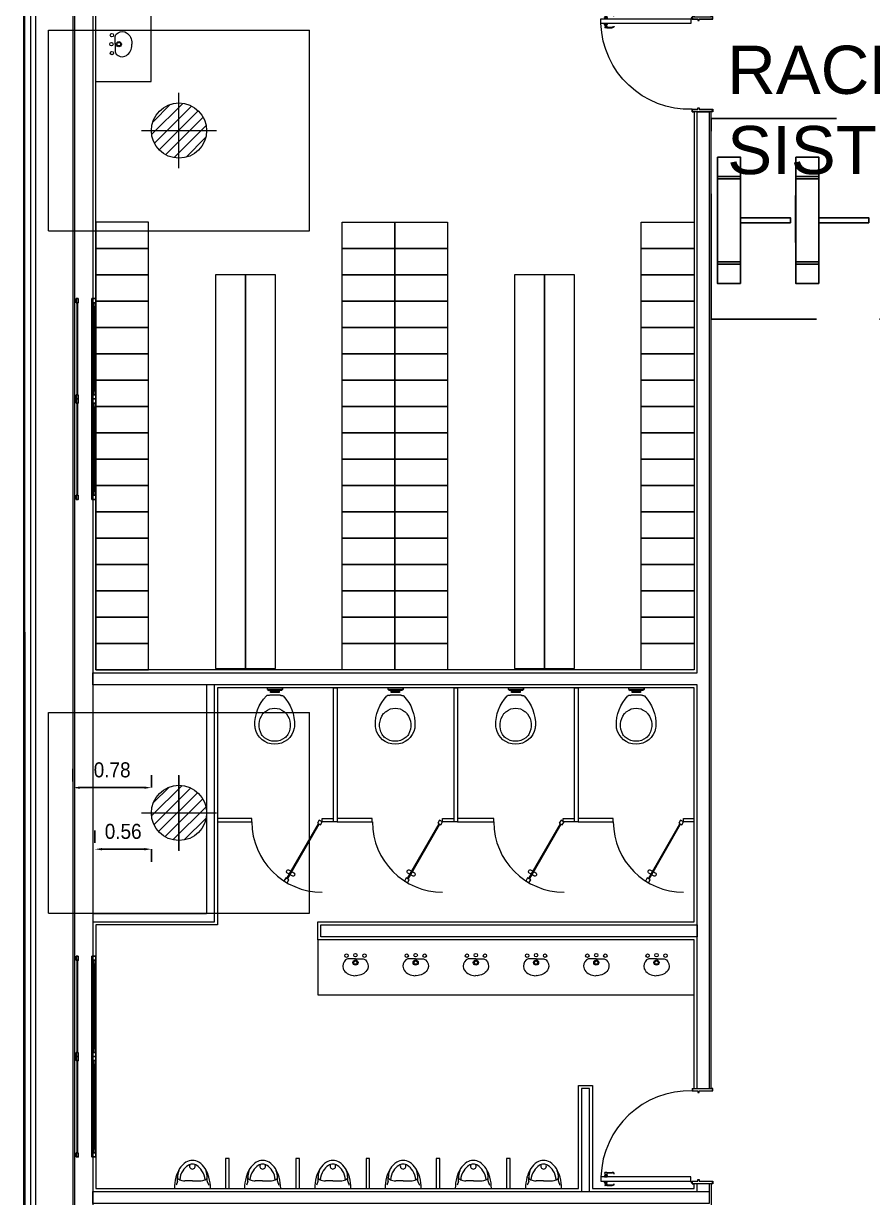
# Model space of a CAD drawing. Header units: millimetres. Extents: x 14 to 290, y 66 to 213.
# Drawn here: x 19.91 to 28.37, y 154.33 to 166.03 of the extents above; entities that cross this region are included whole.
import ezdxf

# ---------------------------------------------------------------- set-up
doc = ezdxf.new("R2010")
doc.units = ezdxf.units.MM
for name, pattern in [('HIDDEN', [9.525, 6.35, -3.175]), ('IRI-OCASA-Layout R 9$0$HIDDEN', [0.375, 0.25, -0.125]), ('OCASA_TODAS_r08$0$HIDDEN2', [0.1875, 0.125, -0.0625])]:
    doc.linetypes.add(name, pattern=pattern)
for name, color, linetype, lineweight in [('DIMENSION', 3, 'Continuous', 25), ('IRI-OCASA-Layout R 9$0$CERRAMIENTO CHAPA', 252, 'Continuous', 9), ('OCASA_TODAS_r08$0$A_VENTANAS', 252, 'Continuous', 20), ('OCASA_TODAS_r08$0$CARP-BARRIDO', 252, 'Continuous', 15), ('OCASA_TODAS_r08$0$CARP-HERRAJES', 252, 'Continuous', 15), ('OCASA_TODAS_r08$0$CARP-HOJA', 252, 'Continuous', 20), ('OCASA_TODAS_r08$0$CARP-MARCO', 252, 'Continuous', 20), ('OCASA_TODAS_r08$0$CARPINTERIA', 252, 'Continuous', 15), ('OCASA_TODAS_r08$0$CGC COLUMNAS', 252, 'Continuous', 20), ('OCASA_TODAS_r08$0$CGC COLUMNAS EJES', 252, 'Continuous', 20), ('OCASA_TODAS_r08$0$CGC COLUMNAS HATCH', 252, 'Continuous', 20), ('OCASA_TODAS_r08$0$CGC VIGAS', 252, 'HIDDEN', 15), ('OCASA_TODAS_r08$0$EJE COL RED 50', 252, 'Continuous', 20), ('OCASA_TODAS_r08$0$EQUIPAMIENTO', 252, 'Continuous', 15), ('OCASA_TODAS_r08$0$HACH MURO', 252, 'Continuous', 15), ('OCASA_TODAS_r08$0$MURO CERAMICO DE 12', 252, 'Continuous', 20), ('OCASA_TODAS_r08$0$MURO CERAMICO DE 18', 252, 'Continuous', 20), ('OCASA_TODAS_r08$0$MURO CERAMICO DE 8', 252, 'Continuous', 20), ('OCASA_TODAS_r08$0$REVESTIMIENTOS', 252, 'Continuous', 20), ('OCASA_TODAS_r08$0$REVOQUES', 251, 'Continuous', 15), ('OCASA_TODAS_r08$0$SANITARIOS', 251, 'Continuous', 15), ('OCASA_TODAS_r08$0$VEREDA', 251, 'Continuous', 15)]:
    doc.layers.add(name, color=color, linetype=linetype, lineweight=lineweight)
doc.layers.add('IRI-OCASA-Layout R 9$0$OCA_Mobiliario', color=252, linetype='Continuous')
doc.styles.add('IRI-OCASA-Layout R 9$0$Standard', font='arial.ttf')
doc.styles.add('OCASA_TODAS_r08$0$CGC .15', font='arial.ttf', dxfattribs={"width": 0.9, "height": 0.15})
doc.dimstyles.new('OCASA_TODAS_r08$0$CGC .15', dxfattribs={"dimscale": 0.5, "dimtxt": 0.15, "dimasz": 0.07, "dimexe": 0.2, "dimexo": 0.1, "dimgap": 0.1, "dimtad": 1, "dimzin": 1, "dimdsep": 46, "dimtxsty": 'OCASA_TODAS_r08$0$CGC .15', "dimcen": 0.2, "dimclrd": 256, "dimclre": 256, "dimclrt": 256, "dimadec": 0, "dimazin": 0, "dimtfac": 1, "dimtmove": 0, "dimatfit": 3, "dimfxl": 1, "dimlwd": -1, "dimarcsym": 0})

# ---------------------------------------------------------------- blocks, each defined once
blk = doc.blocks.new('OCASA_TODAS_r08$0$EJES_DE_LA_COLUMNA')
at = {"layer": 'OCASA_TODAS_r08$0$CGC COLUMNAS EJES'}
for p, q in [((0, -0.5), (0, 0.5)), ((-0.5, 0), (0.5, 0))]:
    blk.add_line(p, q, dxfattribs=at)
blk = doc.blocks.new('OCASA_TODAS_r08$0$Estructura PB para Arquitectura')
at = {"layer": 'OCASA_TODAS_r08$0$CGC COLUMNAS'}
for centre in [(1099.658478, 391.862974, -0.000029), (1099.658478, 391.862974, -0.000029), (1099.658478, 385.062974, -0.000029), (1099.658478, 385.062974, -0.000029)]:
    blk.add_circle(centre, 0.275, dxfattribs=at)
at = {"layer": 'OCASA_TODAS_r08$0$CGC COLUMNAS HATCH'}
for p, q in [((1099.389367, 391.825792, -0.000029), (1099.69566, 392.132085, -0.000029)), ((1099.396664, 391.946226, -0.000029), (1099.575227, 392.124789, -0.000029)), ((1099.416437, 391.739725, -0.000029), (1099.781728, 392.105015, -0.000029)), ((1099.463591, 391.673741, -0.000029), (1099.847711, 392.057862, -0.000029)), ((1099.527737, 391.624751, -0.000029), (1099.896702, 391.993716, -0.000029)), ((1099.611533, 391.59541, -0.000029), (1099.926043, 391.909919, -0.000029)), ((1099.728293, 391.599032, -0.000029), (1099.922421, 391.79316, -0.000029)), ((1099.387757, 385.035957, -0.000029), (1099.685496, 385.333695, -0.000029)), ((1099.407659, 385.168996, -0.000029), (1099.552457, 385.313794, -0.000029)), ((1099.412463, 384.947525, -0.000029), (1099.773927, 385.30899, -0.000029)), ((1099.457703, 384.879629, -0.000029), (1099.841824, 385.263749, -0.000029)), ((1099.519937, 384.828725, -0.000029), (1099.892728, 385.201516, -0.000029)), ((1099.601368, 384.79702, -0.000029), (1099.924433, 385.120084, -0.000029)), ((1099.714302, 384.796816, -0.000029), (1099.924637, 385.007151, -0.000029))]:
    blk.add_line(p, q, dxfattribs=at)
at = {"layer": 'OCASA_TODAS_r08$0$CGC VIGAS', "lineweight": 9}
for p, q in [((1100.959509, 390.863229, -0.000029), (1100.959509, 392.86309, -0.000029)), ((1098.358971, 390.862997, -0.000029), (1100.959509, 390.863229, -0.000029)), ((1100.959274, 384.063229, -0.000029), (1100.959274, 386.06309, -0.000029)), ((1098.358737, 384.062997, -0.000029), (1100.959274, 384.063229, -0.000029))]:
    blk.add_line(p, q, dxfattribs=at)
for points in [[(1098.358971, 390.862997), (1098.358971, 392.862858), (1100.959509, 392.86309)], [(1098.358737, 384.062997), (1098.358737, 386.062858), (1100.959274, 386.06309)]]:
    blk.add_lwpolyline(points, dxfattribs=at)
at = {"layer": 'OCASA_TODAS_r08$0$CGC COLUMNAS EJES', "xscale": 0.75, "yscale": 0.75}
for p in [(1099.658478, 391.862974, -0.000029), (1099.658478, 385.062974, -0.000029)]:
    blk.add_blockref('OCASA_TODAS_r08$0$EJES_DE_LA_COLUMNA', p, dxfattribs=at)
blk = doc.blocks.new('OCASA_TODAS_r08$0$FLOICDVS')
at = {"layer": 'OCASA_TODAS_r08$0$SANITARIOS'}
for p, q in [((-0.061377, -0.076247), (-0.074187, -0.07626)), ((0.063842, -0.076117), (0.081, -0.076099))]:
    blk.add_line(p, q, dxfattribs=at)
for points in [[(-0.075, 0), (0.075, 0)], [(-0.075, -0.015154), (-0.075, 0)], [(-0.075, 0), (-0.075, -0.015154)], [(0.075, -0.015154), (0.075, 0)], [(-0.075, -0.015154), (0.075, -0.015154)], [(-0.075, -0.015154), (-0.063685, -0.024285)], [(-0.063685, -0.024285), (0.063685, -0.024285)], [(0.049962, -0.068812), (-0.047362, -0.068829)], [(-0.040186, -0.024285), (-0.040186, -0.046461), (0.044347, -0.046461), (0.044347, -0.024285)], [(0.044347, -0.024285), (0.044347, -0.030155), (-0.040186, -0.030155), (-0.040186, -0.024285)], [(0.075, -0.015154), (0.063685, -0.024285)]]:
    blk.add_lwpolyline(points, dxfattribs=at)
for centre, radius, start, end in [((0.21901, -0.363193), 0.412677, 136.427375, 181.977505), ((-0.074179, -0.08426), 0.008, 90.059385, 136.427375), ((-0.061386, -0.068247), 0.008, 270.059385, 305.49033), ((0.001315, -0.156182), 0.1, 119.128699, 125.49033), ((0.001315, -0.156182), 0.1, 54.628441, 60.891305), ((0.063834, -0.068117), 0.008, 234.628441, 270.059385), ((0.081008, -0.084099), 0.008, 43.691396, 90.059385), ((-0.211602, -0.36364), 0.412677, 358.141266, 43.691396), ((0.003684, -0.343728), 0.143048, 90.059385, 129.924466), ((0.003684, -0.343728), 0.143048, 50.194305, 90.059385), ((-0.01508, -0.385766), 0.187771, 43.73998, 54.010609), ((0.03408, -0.369768), 0.186146, 142.397501, 209.943791), ((0.022534, -0.385727), 0.187771, 126.108162, 136.378791), ((-0.026659, -0.369831), 0.186146, 330.17498, 37.72127), ((0.027174, -0.363387), 0.221042, 183.643525, 189.515329), ((0.003704, -0.363215), 0.197964, 190.687271, 270.059385), ((-0.031611, -0.409009), 0.109643, 209.310244, 233.514819), ((0.003704, -0.363215), 0.197964, 270.059385, 349.4315), ((0.039114, -0.408935), 0.109643, 306.603952, 330.808527), ((-0.019766, -0.363435), 0.221042, 350.603442, 356.475246), ((0.003704, -0.363215), 0.167464, 233.116522, 270.059385), ((0.003704, -0.363215), 0.167464, 270.059385, 307.002249)]:
    blk.add_arc(centre, radius, start, end, dxfattribs=at)
blk = doc.blocks.new('OCASA_TODAS_r08$0$ming')
at = {"layer": 'OCASA_TODAS_r08$0$SANITARIOS', "lineweight": 9}
for p, q in [((0.18, 0), (-0.18, 0)), ((-0.148292, -0.071009), (-0.16245, -0.031955)), ((-0.147933, -0.073054), (-0.147933, -0.11)), ((0, -0.077), (-0.073966, -0.077)), ((0, -0.077), (0.073966, -0.077)), ((0.147933, -0.073054), (0.147933, -0.11)), ((0.148292, -0.071009), (0.16245, -0.031955))]:
    blk.add_line(p, q, dxfattribs=at)
for centre, radius, start, end in [((0.25405, 0), 0.43405, 180, 194.91074), ((-0.25405, 0), 0.43405, 345.08926, 360), ((-0.148743, -0.11), 0.016642, 180, 187.832819), ((0.128842, -0.033341), 0.304479, 194.91074, 212.735226), ((-0.153933, -0.073054), 0.006, 0, 19.926857), ((-0.131922, -0.11), 0.016011, 137.12572, 180), ((0.046986, -0.11), 0.194919, 180, 199.821488), ((-0.104499, -0.13546), 0.053431, 114.04396, 137.12572), ((-0.086104, -0.176691), 0.098579, 100.470176, 114.04396), ((0.054017, -0.075854), 0.18061, 183.431793, 214.22658), ((-0.073966, -0.242369), 0.165369, 90, 100.470176), ((0.073966, -0.242369), 0.165369, 79.529824, 90), ((-0.054017, -0.075854), 0.18061, 325.77342, 356.568207), ((0.086104, -0.176691), 0.098579, 65.95604, 79.529824), ((0.104499, -0.13546), 0.053431, 42.87428, 65.95604), ((-0.128842, -0.033341), 0.304479, 327.264774, 345.08926), ((-0.046986, -0.11), 0.194919, 340.178512, 0), ((0.131922, -0.11), 0.016011, 0, 42.87428), ((0.153933, -0.073054), 0.006, 160.073143, 180), ((0.148743, -0.11), 0.016642, 352.167181, 0), ((0.024024, -0.118277), 0.170511, 199.821488, 209.821096), ((0.049753, -0.084184), 0.210457, 212.735226, 237.205013), ((0.049753, -0.084184), 0.172457, 212.735226, 237.205013), ((0, -0.161399), 0.080601, 237.205013, 270), ((0.001163, -0.222422), 0.028943, 92.303811, 214.275205), ((-0.001163, -0.222422), 0.028943, 325.724795, 87.696189), ((0, -0.161399), 0.080601, 270, 302.794987), ((-0.049753, -0.084184), 0.172457, 302.794987, 327.264774), ((-0.049753, -0.084184), 0.210457, 302.794987, 327.264774), ((-0.024024, -0.118277), 0.170511, 330.178904, 340.178512), ((0, -0.161399), 0.118601, 237.205013, 270), ((0, -0.161399), 0.118601, 270, 302.794987)]:
    blk.add_arc(centre, radius, start, end, dxfattribs=at)
blk = doc.blocks.new('OCASA_TODAS_r08$0$P10 70-035')
at = {"layer": 'OCASA_TODAS_r08$0$CARP-BARRIDO'}
blk.add_arc((0, 0.035), 0.7, 0, 90, dxfattribs=at)
at = {"layer": 'OCASA_TODAS_r08$0$CARP-HERRAJES'}
for points in [[(0.299622, 0.572154), (0.319191, 0.560856), (0.301691, 0.530545), (0.282122, 0.541843, -1)], [(0.328188, 0.515247), (0.30862, 0.526545), (0.32612, 0.556856), (0.345688, 0.545558, -1)]]:
    blk.add_lwpolyline(points, format="xyb", close=True, dxfattribs=at)
blk.add_lwpolyline([(0.274884, 0.564113), (0.276716, 0.567287)], dxfattribs=at)
at = {"layer": 'OCASA_TODAS_r08$0$CARP-HOJA'}
for p, q in [((0.344191, 0.604157), (0.029191, 0.058561)), ((0.35112, 0.600157), (0.03612, 0.054561))]:
    blk.add_line(p, q, dxfattribs=at)
for points in [[(0.35, 0.641218), (0.3325, 0.610907), (0.362811, 0.593407), (0.380311, 0.623718)], [(0.0175, 0.065311), (0, 0.035), (0.030311, 0.0175), (0.047811, 0.047811)]]:
    blk.add_lwpolyline(points, close=True, dxfattribs=at)
blk = doc.blocks.new("OCASA_TODAS_r08$0$P1'' 17")
at = {"layer": 'OCASA_TODAS_r08$0$CARP-BARRIDO'}
blk.add_arc((-15.161196, -13.401783, -0.000123), 0.885209, 178.329117, 268.111658, dxfattribs=at)
at = {"layer": 'OCASA_TODAS_r08$0$CARP-HERRAJES', "extrusion": (1.67932e-05, 6.2673e-05, 1)}
for p, q in [((-15.233598, -14.227942, 0.000046), (-15.233598, -14.174994, 0.000043)), ((-15.233598, -14.227942, 0.000046), (-15.232639, -14.24534, 0.000047)), ((-15.216127, -14.245806, 0.000047), (-15.230823, -14.246625, 0.000047)), ((-15.215792, -14.228316, 0.000046), (-15.20372, -14.227409, 0.000045)), ((-15.215792, -14.245806, 0.000047), (-15.215792, -14.228316, 0.000046)), ((-15.215792, -14.245806, 0.000047), (-15.20372, -14.246713, 0.000047)), ((-15.20372, -14.248837, 0.000047), (-15.20372, -14.225285, 0.000045)), ((-15.202318, -14.223883, 0.000045), (-15.190365, -14.223883, 0.000045)), ((-15.202318, -14.250239, 0.000047), (-15.190365, -14.250239, 0.000047)), ((-15.190365, -14.250239, 0.000047), (-15.190365, -14.223883, 0.000045)), ((-15.133908, -14.223883, 0.000044), (-15.14586, -14.223883, 0.000044)), ((-15.14586, -14.250239, 0.000046), (-15.14586, -14.223883, 0.000044)), ((-15.133908, -14.250239, 0.000046), (-15.14586, -14.250239, 0.000046)), ((-15.132506, -14.248837, 0.000046), (-15.132506, -14.225285, 0.000044)), ((-15.120434, -14.228316, 0.000044), (-15.132506, -14.227409, 0.000044)), ((-15.120434, -14.245806, 0.000045), (-15.132506, -14.246713, 0.000045)), ((-15.120434, -14.245806, 0.000045), (-15.120434, -14.228316, 0.000044)), ((-15.120098, -14.245806, 0.000045), (-15.105403, -14.246625, 0.000045)), ((-15.102628, -14.227942, 0.000044), (-15.103587, -14.24534, 0.000045)), ((-15.102628, -14.227942, 0.000044), (-15.102628, -14.174994, 0.00004))]:
    blk.add_line(p, q, dxfattribs=at)
at = {"layer": 'OCASA_TODAS_r08$0$CARP-HERRAJES', "extrusion": (1.67932e-05, 6.2673e-05, 1), "elevation": -0.001102}
for points in [[(-15.227874, -14.217264), (-15.227874, -14.174994)], [(-15.108351, -14.217264), (-15.108351, -14.174994)]]:
    blk.add_lwpolyline(points, dxfattribs=at)
at = {"layer": 'OCASA_TODAS_r08$0$CARP-HERRAJES', "extrusion": (1.67932e-05, 6.2673e-05, 1)}
for centre, radius, start, end in [((-15.202348, -14.175949, -0.001102), 0.031264, 137.389588, 178.250158), ((-15.22313, -14.156588, -0.001102), 0.002867, 313.848385, 140.982624), ((-15.113095, -14.156588, -0.001102), 0.002867, 39.01735, 226.151589), ((-15.133877, -14.175949, -0.001102), 0.031264, 1.749816, 42.610387), ((-15.231238, -14.245286, -0.001102), 0.001402, 182.185883, 287.237894), ((-15.20228, -14.175992, -0.001102), 0.02562, 137.415505, 177.482987), ((-15.21665, -14.217103, -0.001102), 0.011225, 180.822772, 272.671199), ((-15.202318, -14.225285, -0.001102), 0.001402, 89.999987, 179.999987), ((-15.202318, -14.248837, -0.001102), 0.001402, 179.999987, 269.999987), ((-15.133908, -14.225285, -0.001102), 0.001402, 359.999987, 89.999987), ((-15.133908, -14.248837, -0.001102), 0.001402, 269.999987, 359.999987), ((-15.119575, -14.217103, -0.001102), 0.011225, 267.328776, 359.177203), ((-15.133945, -14.175992, -0.001102), 0.02562, 2.516987, 42.584469), ((-15.104987, -14.245286, -0.001102), 0.001402, 252.76208, 357.814091)]:
    blk.add_arc(centre, radius, start, end, dxfattribs=at)
at = {"layer": 'OCASA_TODAS_r08$0$CARP-HOJA', "extrusion": (1.67932e-05, 6.2673e-05, 1), "elevation": -0.001102}
blk.add_lwpolyline([(-15.190365, -13.390868), (-15.190365, -14.286511), (-15.14586, -14.286511), (-15.14586, -13.390868)], close=True, dxfattribs=at)
at = {"layer": 'OCASA_TODAS_r08$0$CARP-MARCO'}
for p, q in [((-16.046029, -13.172771, -0.000008), (-16.071029, -13.172771, -0.000008)), ((-16.071029, -13.172771, -0.000008), (-16.071029, -13.187771, -0.000008)), ((-16.071029, -13.172771, -0.000008), (-16.071029, -13.189371, -0.000008)), ((-16.069429, -13.189371, -0.000008), (-16.071029, -13.189371, -0.000008)), ((-16.047629, -13.174371, -0.000008), (-16.069429, -13.174371, -0.000008)), ((-16.069429, -13.174371, -0.000008), (-16.069429, -13.187771, -0.000008)), ((-16.069429, -13.174371, -0.000008), (-16.069429, -13.189371, -0.000008)), ((-16.047629, -13.307571, -0.000008), (-16.047629, -13.174371, -0.000008)), ((-16.046029, -13.305971, -0.000008), (-16.046029, -13.172771, -0.000008)), ((-15.146029, -13.305971, -0.000008), (-15.146029, -13.172771, -0.000008)), ((-15.146029, -13.172771, -0.000008), (-15.121029, -13.172771, -0.000008)), ((-15.144429, -13.307571, -0.000008), (-15.144429, -13.174371, -0.000008)), ((-15.144429, -13.174371, -0.000008), (-15.122629, -13.174371, -0.000008)), ((-15.122629, -13.174371, -0.000008), (-15.122629, -13.187771, -0.000008)), ((-15.122629, -13.174371, -0.000008), (-15.122629, -13.189371, -0.000008)), ((-15.122629, -13.189371, -0.000008), (-15.121029, -13.189371, -0.000008)), ((-15.121029, -13.172771, -0.000008), (-15.121029, -13.187771, -0.000008)), ((-15.121029, -13.172771, -0.000008), (-15.121029, -13.189371, -0.000008)), ((-16.032629, -13.307571, -0.000008), (-16.047629, -13.307571, -0.000008)), ((-16.047629, -13.374371, -0.000008), (-16.047629, -13.319371, -0.000008)), ((-16.047629, -13.319371, -0.000008), (-16.032629, -13.319371, -0.000008)), ((-16.031029, -13.305971, -0.000008), (-16.046029, -13.305971, -0.000008)), ((-16.046029, -13.375971, -0.000008), (-16.046029, -13.320971, -0.000008)), ((-16.046029, -13.320971, -0.000008), (-16.031029, -13.320971, -0.000008)), ((-16.032629, -13.319371, -0.000008), (-16.032629, -13.307571, -0.000008)), ((-16.031029, -13.320971, -0.000008), (-16.031029, -13.305971, -0.000008)), ((-15.161029, -13.320971, -0.000008), (-15.161029, -13.305971, -0.000008)), ((-15.161029, -13.305971, -0.000008), (-15.146029, -13.305971, -0.000008)), ((-15.146029, -13.320971, -0.000008), (-15.161029, -13.320971, -0.000008)), ((-15.159429, -13.319371, -0.000008), (-15.159429, -13.307571, -0.000008)), ((-15.159429, -13.307571, -0.000008), (-15.144429, -13.307571, -0.000008)), ((-15.144429, -13.319371, -0.000008), (-15.159429, -13.319371, -0.000008)), ((-15.146029, -13.375971, -0.000008), (-15.146029, -13.320971, -0.000008)), ((-15.144429, -13.374371, -0.000008), (-15.144429, -13.319371, -0.000008)), ((-16.071029, -13.375971, -0.000008), (-16.071029, -13.359371, -0.000008)), ((-16.069429, -13.359371, -0.000008), (-16.071029, -13.359371, -0.000008)), ((-16.071029, -13.375971, -0.000008), (-16.071029, -13.360971, -0.000008)), ((-16.071029, -13.375971, -0.000008), (-16.046029, -13.375971, -0.000008)), ((-16.069429, -13.374371, -0.000008), (-16.069429, -13.359371, -0.000008)), ((-16.069429, -13.374371, -0.000008), (-16.069429, -13.360971, -0.000008)), ((-16.069429, -13.374371, -0.000008), (-16.047629, -13.374371, -0.000008)), ((-15.121029, -13.375971, -0.000008), (-15.146029, -13.375971, -0.000008)), ((-15.122629, -13.374371, -0.000008), (-15.144429, -13.374371, -0.000008)), ((-15.122629, -13.374371, -0.000008), (-15.122629, -13.359371, -0.000008)), ((-15.122629, -13.359371, -0.000008), (-15.121029, -13.359371, -0.000008)), ((-15.122629, -13.374371, -0.000008), (-15.122629, -13.360971, -0.000008)), ((-15.121029, -13.375971, -0.000008), (-15.121029, -13.359371, -0.000008)), ((-15.121029, -13.375971, -0.000008), (-15.121029, -13.360971, -0.000008))]:
    blk.add_line(p, q, dxfattribs=at)
blk.add_circle((-15.139413, -13.382781, -0.000008), 0.006, dxfattribs=at)
blk = doc.blocks.new('*D59')
at = {"layer": 'Defpoints', "color": 0}
for p in [(21.183605, 158.163481), (20.620866, 157.80238), (20.620866, 157.764716)]:
    blk.add_point(p, dxfattribs=at)
at = {"layer": 'DIMENSION', "linetype": 'OCASA_TODAS_r08$0$HIDDEN2', "lineweight": -2}
for p, q in [((20.620866, 157.864716), (20.620866, 158.00238)), ((21.183605, 157.80238), (21.183605, 157.60238))]:
    blk.add_line(p, q, dxfattribs=at)
at = {"layer": 'DIMENSION'}
blk.add_line((21.113605, 157.80238), (20.690866, 157.80238), dxfattribs=at)
for points in [[(20.690866, 157.814046), (20.690866, 157.790713), (20.620866, 157.80238)], [(21.113605, 157.790713), (21.113605, 157.814046), (21.183605, 157.80238)]]:
    blk.add_solid(points, dxfattribs=at)
at = {"layer": 'DIMENSION', "insert": (20.902235, 157.978955), "char_height": 0.15, "attachment_point": 5, "style": 'OCASA_TODAS_r08$0$CGC .15'}
blk.add_mtext('0.56', dxfattribs=at)
blk = doc.blocks.new('*D60')
at = {"layer": 'Defpoints', "color": 0}
for p in [(20.40084, 158.415582), (20.40084, 158.377918), (21.183605, 158.163481)]:
    blk.add_point(p, dxfattribs=at)
at = {"layer": 'DIMENSION', "linetype": 'OCASA_TODAS_r08$0$HIDDEN2', "lineweight": -2}
for p, q in [((20.40084, 158.477918), (20.40084, 158.615582)), ((21.183605, 158.415582), (21.183605, 158.615582))]:
    blk.add_line(p, q, dxfattribs=at)
at = {"layer": 'DIMENSION'}
blk.add_line((21.113605, 158.415582), (20.47084, 158.415582), dxfattribs=at)
for points in [[(20.47084, 158.427248), (20.47084, 158.403915), (20.40084, 158.415582)], [(21.113605, 158.403915), (21.113605, 158.427248), (21.183605, 158.415582)]]:
    blk.add_solid(points, dxfattribs=at)
at = {"layer": 'DIMENSION', "insert": (20.792222, 158.592157), "char_height": 0.15, "attachment_point": 5, "style": 'OCASA_TODAS_r08$0$CGC .15'}
blk.add_mtext('0.78', dxfattribs=at)
blk = doc.blocks.new('molinete')
at = {"layer": 'IRI-OCASA-Layout R 9$0$OCA_Mobiliario'}
for p, q in [((-1.787829, 236.881325), (-1.557829, 236.881325)), ((-1.787829, 236.858481), (-1.557829, 236.858481)), ((-1.787829, 236.032082), (-1.557829, 236.032082)), ((-1.787829, 236.009238), (-1.557829, 236.009238))]:
    blk.add_line(p, q, dxfattribs=at)
at = {"layer": 'IRI-OCASA-Layout R 9$0$OCA_Mobiliario', "color": 251}
blk.add_lwpolyline([(-1.787829, 237.075281), (-1.557829, 237.075281), (-1.557829, 235.815281), (-1.787829, 235.815281)], close=True, dxfattribs=at)
at = {"layer": 'IRI-OCASA-Layout R 9$0$OCA_Mobiliario'}
blk.add_lwpolyline([(-1.557829, 236.420281), (-1.557829, 236.470281), (-1.059829, 236.470281), (-1.059829, 236.420281)], close=True, dxfattribs=at)

msp = doc.modelspace()

# ---------------------------------------------------------------- linework, layer by layer
at = {"color": 4}
for points, elevation in [([(20.455, 163.289), (20.455, 163.249), (20.435, 163.249), (20.435, 163.289)], 0.001), ([(20.631, 163.249), (20.631, 163.209), (20.611, 163.209), (20.611, 163.249)], 0.001), ([(20.455, 162.329), (20.455, 162.289), (20.435, 162.289), (20.435, 162.329)], 0.001), ([(20.455, 162.289), (20.455, 162.249), (20.435, 162.249), (20.435, 162.289)], 0.001), ([(20.631, 162.369), (20.631, 162.329), (20.611, 162.329), (20.611, 162.369)], -0.332), ([(20.631, 162.249), (20.631, 162.209), (20.611, 162.209), (20.611, 162.249)], 0.001), ([(20.631, 161.369), (20.631, 161.329), (20.611, 161.329), (20.611, 161.369)], -0.332), ([(20.455, 161.329), (20.455, 161.289), (20.435, 161.289), (20.435, 161.329)], 0.001), ([(20.631, 155.815), (20.631, 155.775), (20.611, 155.775), (20.611, 155.815)], -0.333), ([(20.631, 154.815), (20.631, 154.775), (20.611, 154.775), (20.611, 154.815)], -0.333)]:
    msp.add_lwpolyline(points, close=True, dxfattribs=dict(at, elevation=elevation))
for points, elevation in [([(20.442, 163.249), (20.442, 162.329)], -0.665), ([(20.448, 163.249), (20.448, 162.329)], -0.665), ([(20.611, 163.289), (20.591, 163.289), (20.591, 163.249), (20.611, 163.249)], 0.001), ([(20.611, 163.249), (20.631, 163.249), (20.631, 163.289), (20.611, 163.289)], 0.001), ([(20.618, 163.209), (20.618, 162.369)], -0.332), ([(20.624, 163.209), (20.624, 162.369)], -0.332), ([(20.611, 162.329), (20.591, 162.329), (20.591, 162.289), (20.611, 162.289)], 0.001), ([(20.611, 162.289), (20.591, 162.289), (20.591, 162.249), (20.611, 162.249)], 0.001), ([(20.611, 162.289), (20.631, 162.289), (20.631, 162.329), (20.611, 162.329)], 0.001), ([(20.611, 162.249), (20.631, 162.249), (20.631, 162.289), (20.611, 162.289)], 0.001), ([(20.442, 162.249), (20.442, 161.329)], -0.665), ([(20.448, 162.249), (20.448, 161.329)], -0.665), ([(20.618, 162.209), (20.618, 161.369)], -0.332), ([(20.624, 162.209), (20.624, 161.369)], -0.332), ([(20.611, 161.329), (20.591, 161.329), (20.591, 161.289), (20.611, 161.289)], 0.001), ([(20.611, 161.289), (20.631, 161.289), (20.631, 161.329), (20.611, 161.329)], 0.001), ([(20.442, 156.695), (20.442, 155.775)], -0.666), ([(20.448, 156.695), (20.448, 155.775)], -0.666), ([(20.618, 156.655), (20.618, 155.815)], -0.333), ([(20.624, 156.655), (20.624, 155.815)], -0.333), ([(20.442, 155.695), (20.442, 154.775)], -0.666), ([(20.448, 155.695), (20.448, 154.775)], -0.666), ([(20.618, 155.655), (20.618, 154.815)], -0.333), ([(20.624, 155.655), (20.624, 154.815)], -0.333)]:
    msp.add_lwpolyline(points, dxfattribs=dict(at, elevation=elevation))
at = {"color": 251}
for points, elevation in [([(20.591, 162.289), (20.591, 163.289)], -0.332), ([(20.631, 162.289), (20.631, 163.289)], -0.332), ([(20.591, 161.289), (20.591, 162.289)], -0.332), ([(20.631, 161.289), (20.631, 162.289)], -0.332), ([(20.591, 155.735), (20.591, 156.735)], -0.333), ([(20.631, 155.735), (20.631, 156.735)], -0.333), ([(20.591, 154.735), (20.591, 155.735)], -0.333), ([(20.631, 154.735), (20.631, 155.735)], -0.333)]:
    msp.add_lwpolyline(points, dxfattribs=dict(at, elevation=elevation))
at = {"color": 4}
for points in [[(20.455, 156.735), (20.455, 156.695), (20.435, 156.695), (20.435, 156.735)], [(20.631, 156.695), (20.631, 156.655), (20.611, 156.655), (20.611, 156.695)], [(20.455, 155.775), (20.455, 155.735), (20.435, 155.735), (20.435, 155.775)], [(20.455, 155.735), (20.455, 155.695), (20.435, 155.695), (20.435, 155.735)], [(20.631, 155.695), (20.631, 155.655), (20.611, 155.655), (20.611, 155.695)], [(20.455, 154.775), (20.455, 154.735), (20.435, 154.735), (20.435, 154.775)]]:
    msp.add_lwpolyline(points, close=True, dxfattribs=at)
for points in [[(20.611, 156.735), (20.591, 156.735), (20.591, 156.695), (20.611, 156.695)], [(20.611, 156.695), (20.631, 156.695), (20.631, 156.735), (20.611, 156.735)], [(20.611, 155.775), (20.591, 155.775), (20.591, 155.735), (20.611, 155.735)], [(20.611, 155.735), (20.591, 155.735), (20.591, 155.695), (20.611, 155.695)], [(20.611, 155.735), (20.631, 155.735), (20.631, 155.775), (20.611, 155.775)], [(20.611, 155.695), (20.631, 155.695), (20.631, 155.735), (20.611, 155.735)], [(20.611, 154.775), (20.591, 154.775), (20.591, 154.735), (20.611, 154.735)], [(20.611, 154.735), (20.631, 154.735), (20.631, 154.775), (20.611, 154.775)]]:
    msp.add_lwpolyline(points, dxfattribs=at)
at = {"layer": 'IRI-OCASA-Layout R 9$0$OCA_Mobiliario', "color": 6}
msp.add_line((27.604, 164.317), (27.604, 163.847), dxfattribs=at)
at = {"layer": 'IRI-OCASA-Layout R 9$0$OCA_Mobiliario', "linetype": 'IRI-OCASA-Layout R 9$0$HIDDEN', "ltscale": 5}
msp.add_lwpolyline([(26.761, 165.085), (29.688, 165.085), (29.688, 163.084), (26.761, 163.084)], close=True, dxfattribs=at)
at = {"layer": 'OCASA_TODAS_r08$0$A_VENTANAS'}
for p, q in [((19.979, 171.52), (19.979, 148.369)), ((20.03, 171.47), (20.03, 148.391))]:
    msp.add_line(p, q, dxfattribs=at)
at = {"layer": 'OCASA_TODAS_r08$0$EJE COL RED 50'}
msp.add_line((21.458, 158.537), (21.458, 157.787), dxfattribs=at)
at = {"layer": 'OCASA_TODAS_r08$0$EQUIPAMIENTO'}
for points in [[(20.631, 163.789), (21.156, 163.789), (21.156, 164.052), (20.631, 164.052)], [(20.631, 163.789), (21.156, 163.789), (21.156, 164.052), (20.631, 164.052)], [(26.591, 163.789), (26.066, 163.789), (26.066, 164.052), (26.591, 164.052)], [(26.591, 163.789), (26.066, 163.789), (26.066, 164.052), (26.591, 164.052)], [(20.631, 163.527), (21.156, 163.527), (21.156, 163.789), (20.631, 163.789)], [(26.591, 163.527), (26.066, 163.527), (26.066, 163.789), (26.591, 163.789)], [(20.631, 163.264), (21.156, 163.264), (21.156, 163.527), (20.631, 163.527)], [(20.631, 163.264), (21.156, 163.264), (21.156, 163.527), (20.631, 163.527)], [(26.591, 163.264), (26.066, 163.264), (26.066, 163.527), (26.591, 163.527)], [(26.591, 163.264), (26.066, 163.264), (26.066, 163.527), (26.591, 163.527)], [(20.631, 163.002), (21.156, 163.002), (21.156, 163.264), (20.631, 163.264)], [(26.591, 163.002), (26.066, 163.002), (26.066, 163.264), (26.591, 163.264)], [(20.631, 162.739), (21.156, 162.739), (21.156, 163.002), (20.631, 163.002)], [(20.631, 162.739), (21.156, 162.739), (21.156, 163.002), (20.631, 163.002)], [(26.591, 162.739), (26.066, 162.739), (26.066, 163.002), (26.591, 163.002)], [(26.591, 162.739), (26.066, 162.739), (26.066, 163.002), (26.591, 163.002)], [(20.631, 162.477), (21.156, 162.477), (21.156, 162.739), (20.631, 162.739)], [(20.631, 162.477), (21.156, 162.477), (21.156, 162.739), (20.631, 162.739)], [(26.591, 162.477), (26.066, 162.477), (26.066, 162.739), (26.591, 162.739)], [(26.591, 162.477), (26.066, 162.477), (26.066, 162.739), (26.591, 162.739)], [(20.631, 162.214), (21.156, 162.214), (21.156, 162.477), (20.631, 162.477)], [(26.591, 162.214), (26.066, 162.214), (26.066, 162.477), (26.591, 162.477)], [(20.631, 161.952), (21.156, 161.952), (21.156, 162.214), (20.631, 162.214)], [(20.631, 161.952), (21.156, 161.952), (21.156, 162.214), (20.631, 162.214)], [(26.591, 161.952), (26.066, 161.952), (26.066, 162.214), (26.591, 162.214)], [(26.591, 161.952), (26.066, 161.952), (26.066, 162.214), (26.591, 162.214)], [(20.631, 161.689), (21.156, 161.689), (21.156, 161.952), (20.631, 161.952)], [(20.631, 161.689), (21.156, 161.689), (21.156, 161.952), (20.631, 161.952)], [(26.591, 161.689), (26.066, 161.689), (26.066, 161.952), (26.591, 161.952)], [(26.591, 161.689), (26.066, 161.689), (26.066, 161.952), (26.591, 161.952)], [(20.631, 161.427), (21.156, 161.427), (21.156, 161.689), (20.631, 161.689)], [(26.591, 161.427), (26.066, 161.427), (26.066, 161.689), (26.591, 161.689)], [(20.631, 161.164), (21.156, 161.164), (21.156, 161.427), (20.631, 161.427)], [(20.631, 161.164), (21.156, 161.164), (21.156, 161.427), (20.631, 161.427)], [(26.591, 161.164), (26.066, 161.164), (26.066, 161.427), (26.591, 161.427)], [(26.591, 161.164), (26.066, 161.164), (26.066, 161.427), (26.591, 161.427)], [(20.631, 160.902), (21.156, 160.902), (21.156, 161.164), (20.631, 161.164)], [(20.631, 160.902), (21.156, 160.902), (21.156, 161.164), (20.631, 161.164)], [(26.591, 160.902), (26.066, 160.902), (26.066, 161.164), (26.591, 161.164)], [(26.591, 160.902), (26.066, 160.902), (26.066, 161.164), (26.591, 161.164)], [(20.631, 160.639), (21.156, 160.639), (21.156, 160.902), (20.631, 160.902)], [(26.591, 160.639), (26.066, 160.639), (26.066, 160.902), (26.591, 160.902)], [(20.631, 160.377), (21.156, 160.377), (21.156, 160.639), (20.631, 160.639)], [(20.631, 160.377), (21.156, 160.377), (21.156, 160.639), (20.631, 160.639)], [(26.591, 160.377), (26.066, 160.377), (26.066, 160.639), (26.591, 160.639)], [(26.591, 160.377), (26.066, 160.377), (26.066, 160.639), (26.591, 160.639)], [(20.631, 160.114), (21.156, 160.114), (21.156, 160.377), (20.631, 160.377)], [(20.631, 160.114), (21.156, 160.114), (21.156, 160.377), (20.631, 160.377)], [(26.591, 160.114), (26.066, 160.114), (26.066, 160.377), (26.591, 160.377)], [(26.591, 160.114), (26.066, 160.114), (26.066, 160.377), (26.591, 160.377)], [(20.631, 159.852), (21.156, 159.852), (21.156, 160.114), (20.631, 160.114)], [(26.591, 159.852), (26.066, 159.852), (26.066, 160.114), (26.591, 160.114)], [(20.631, 159.589), (21.156, 159.589), (21.156, 159.852), (20.631, 159.852)], [(20.631, 159.589), (21.156, 159.589), (21.156, 159.852), (20.631, 159.852)], [(26.591, 159.589), (26.066, 159.589), (26.066, 159.852), (26.591, 159.852)], [(26.591, 159.589), (26.066, 159.589), (26.066, 159.852), (26.591, 159.852)]]:
    msp.add_lwpolyline(points, close=True, dxfattribs=at)
for points, elevation in [([(23.611, 163.789), (23.086, 163.789), (23.086, 164.052), (23.611, 164.052)], 0.001), ([(24.136, 163.789), (23.611, 163.789), (23.611, 164.052), (24.136, 164.052)], 0.001), ([(23.611, 163.527), (23.086, 163.527), (23.086, 163.789), (23.611, 163.789)], 0.001), ([(24.136, 163.527), (23.611, 163.527), (23.611, 163.789), (24.136, 163.789)], 0.001), ([(22.121, 159.602), (22.121, 163.527), (21.821, 163.527), (21.821, 159.602)], 0.001), ([(22.421, 159.602), (22.421, 163.527), (22.121, 163.527), (22.121, 159.602)], 0.001), ([(23.611, 163.264), (23.086, 163.264), (23.086, 163.527), (23.611, 163.527)], 0.001), ([(24.136, 163.264), (23.611, 163.264), (23.611, 163.527), (24.136, 163.527)], 0.001), ([(25.101, 159.602), (25.101, 163.527), (24.801, 163.527), (24.801, 159.602)], 0.002), ([(25.401, 159.602), (25.401, 163.527), (25.101, 163.527), (25.101, 159.602)], 0.002), ([(23.611, 163.002), (23.086, 163.002), (23.086, 163.264), (23.611, 163.264)], 0.001), ([(24.136, 163.002), (23.611, 163.002), (23.611, 163.264), (24.136, 163.264)], 0.001), ([(23.611, 162.739), (23.086, 162.739), (23.086, 163.002), (23.611, 163.002)], 0.001), ([(23.611, 162.739), (23.086, 162.739), (23.086, 163.002), (23.611, 163.002)], 0.001), ([(24.136, 162.739), (23.611, 162.739), (23.611, 163.002), (24.136, 163.002)], 0.001), ([(24.136, 162.739), (23.611, 162.739), (23.611, 163.002), (24.136, 163.002)], 0.001), ([(23.611, 162.477), (23.086, 162.477), (23.086, 162.739), (23.611, 162.739)], 0.001), ([(24.136, 162.477), (23.611, 162.477), (23.611, 162.739), (24.136, 162.739)], 0.001), ([(23.611, 162.214), (23.086, 162.214), (23.086, 162.477), (23.611, 162.477)], 0.001), ([(24.136, 162.214), (23.611, 162.214), (23.611, 162.477), (24.136, 162.477)], 0.001), ([(23.611, 161.952), (23.086, 161.952), (23.086, 162.214), (23.611, 162.214)], 0.001), ([(23.611, 161.952), (23.086, 161.952), (23.086, 162.214), (23.611, 162.214)], 0.001), ([(24.136, 161.952), (23.611, 161.952), (23.611, 162.214), (24.136, 162.214)], 0.001), ([(24.136, 161.952), (23.611, 161.952), (23.611, 162.214), (24.136, 162.214)], 0.001), ([(23.611, 161.689), (23.086, 161.689), (23.086, 161.952), (23.611, 161.952)], 0.001), ([(24.136, 161.689), (23.611, 161.689), (23.611, 161.952), (24.136, 161.952)], 0.001), ([(23.611, 161.427), (23.086, 161.427), (23.086, 161.689), (23.611, 161.689)], 0.001), ([(24.136, 161.427), (23.611, 161.427), (23.611, 161.689), (24.136, 161.689)], 0.001), ([(23.611, 161.164), (23.086, 161.164), (23.086, 161.427), (23.611, 161.427)], 0.001), ([(23.611, 161.164), (23.086, 161.164), (23.086, 161.427), (23.611, 161.427)], 0.001), ([(24.136, 161.164), (23.611, 161.164), (23.611, 161.427), (24.136, 161.427)], 0.001), ([(24.136, 161.164), (23.611, 161.164), (23.611, 161.427), (24.136, 161.427)], 0.001), ([(23.611, 160.902), (23.086, 160.902), (23.086, 161.164), (23.611, 161.164)], 0.001), ([(24.136, 160.902), (23.611, 160.902), (23.611, 161.164), (24.136, 161.164)], 0.001), ([(23.611, 160.639), (23.086, 160.639), (23.086, 160.902), (23.611, 160.902)], 0.001), ([(24.136, 160.639), (23.611, 160.639), (23.611, 160.902), (24.136, 160.902)], 0.001), ([(23.611, 160.377), (23.086, 160.377), (23.086, 160.639), (23.611, 160.639)], 0.001), ([(23.611, 160.377), (23.086, 160.377), (23.086, 160.639), (23.611, 160.639)], 0.001), ([(24.136, 160.377), (23.611, 160.377), (23.611, 160.639), (24.136, 160.639)], 0.001), ([(24.136, 160.377), (23.611, 160.377), (23.611, 160.639), (24.136, 160.639)], 0.001), ([(23.611, 160.114), (23.086, 160.114), (23.086, 160.377), (23.611, 160.377)], 0.001), ([(24.136, 160.114), (23.611, 160.114), (23.611, 160.377), (24.136, 160.377)], 0.001), ([(23.611, 159.852), (23.086, 159.852), (23.086, 160.114), (23.611, 160.114)], 0.001), ([(24.136, 159.852), (23.611, 159.852), (23.611, 160.114), (24.136, 160.114)], 0.001), ([(23.611, 159.589), (23.086, 159.589), (23.086, 159.852), (23.611, 159.852)], 0.001), ([(23.611, 159.589), (23.086, 159.589), (23.086, 159.852), (23.611, 159.852)], 0.001), ([(24.136, 159.589), (23.611, 159.589), (23.611, 159.852), (24.136, 159.852)], 0.001), ([(24.136, 159.589), (23.611, 159.589), (23.611, 159.852), (24.136, 159.852)], 0.001)]:
    msp.add_lwpolyline(points, close=True, dxfattribs=dict(at, elevation=elevation))
at = {"layer": 'OCASA_TODAS_r08$0$HACH MURO'}
msp.add_line((21.843, 159.409), (21.843, 158.904), dxfattribs=at)
at = {"layer": 'OCASA_TODAS_r08$0$MURO CERAMICO DE 12'}
for points in [[(26.621, 155.418), (26.621, 159.439), (20.601, 159.439), (20.601, 159.559), (26.621, 159.559), (26.621, 165.152), (26.741, 165.152), (26.741, 155.418)], [(26.621, 154.391), (26.621, 154.471), (26.741, 154.471), (26.741, 154.391)]]:
    msp.add_lwpolyline(points, dxfattribs=at)
for points in [[(22.873, 157.05), (26.621, 157.05), (26.621, 156.93), (22.873, 156.93)], [(20.601, 154.391), (26.741, 154.391), (26.741, 154.271), (20.601, 154.271)]]:
    msp.add_lwpolyline(points, close=True, dxfattribs=at)
at = {"layer": 'OCASA_TODAS_r08$0$MURO CERAMICO DE 18'}
msp.add_lwpolyline([(20.601, 170.539), (20.601, 147.976), (20.421, 147.976), (20.421, 170.539), (20.601, 170.539)], dxfattribs=at)
at = {"layer": 'OCASA_TODAS_r08$0$MURO CERAMICO DE 8'}
for points in [[(21.733, 159.439), (21.733, 159.439), (21.733, 157.159), (20.601, 157.159), (20.601, 157.079), (21.813, 157.079), (21.813, 159.439)], [(25.551, 154.391), (25.551, 155.418), (25.471, 155.418), (25.471, 154.391)]]:
    msp.add_lwpolyline(points, dxfattribs=at)
at = {"layer": 'OCASA_TODAS_r08$0$REVESTIMIENTOS'}
for points in [[(26.591, 165.152), (26.591, 159.589), (20.631, 159.589), (20.631, 170.389), (22.951, 170.389), (22.951, 166.149), (24.191, 166.149), (24.191, 166.289), (23.091, 166.289), (23.091, 171.449), (26.591, 171.449), (26.591, 166.289), (25.491, 166.289), (25.491, 166.149), (26.591, 166.149), (26.591, 166.099)], [(26.591, 155.418), (26.591, 156.9), (22.843, 156.9), (22.843, 157.08), (26.591, 157.08), (26.591, 159.409), (21.843, 159.409), (21.843, 157.049), (20.631, 157.049), (20.631, 154.421), (23.411, 154.421), (25.441, 154.421), (25.441, 155.448), (25.581, 155.448), (25.581, 154.421), (26.591, 154.421)], [(26.591, 154.421), (26.591, 154.471), (26.636, 154.471)]]:
    msp.add_lwpolyline(points, dxfattribs=at)
at = {"layer": 'OCASA_TODAS_r08$0$REVOQUES'}
for points in [[(26.591, 166.099), (26.761, 166.099), (26.761, 171.459), (27.806, 171.459), (27.806, 171.672), (27.646, 171.672), (27.646, 171.619), (23.983, 171.619), (23.983, 171.672), (23.823, 171.672), (23.823, 171.619), (22.009, 171.619), (22.009, 170.559), (20.401, 170.559), (20.401, 147.956), (24.765, 147.956), (24.765, 144.029), (30.309, 144.029)], [(26.591, 155.418), (26.761, 155.418), (26.761, 165.152), (26.591, 165.152)], [(26.631, 154.471), (26.761, 154.471), (26.761, 154.191), (26.591, 154.191)]]:
    msp.add_lwpolyline(points, dxfattribs=at)
at = {"layer": 'OCASA_TODAS_r08$0$SANITARIOS'}
msp.add_line((20.631, 165.454), (21.181, 165.454), dxfattribs=at)
for points in [[(21.181, 165.454), (21.181, 166.844)], [(23.034, 159.409), (23.034, 158.074), (22.999, 158.074), (22.999, 159.409), (23.034, 159.409)], [(24.235, 159.409), (24.235, 158.074), (24.2, 158.074), (24.2, 159.409), (24.235, 159.409)], [(25.435, 159.409), (25.435, 158.074), (25.4, 158.074), (25.4, 159.409), (25.435, 159.409)], [(21.843, 158.074), (22.185, 158.074), (22.185, 158.109), (21.843, 158.109)], [(22.999, 158.074), (22.885, 158.074), (22.885, 158.109), (22.999, 158.109)], [(23.034, 158.074), (23.385, 158.074), (23.385, 158.109), (23.034, 158.109)], [(24.2, 158.074), (24.086, 158.074), (24.086, 158.109), (24.2, 158.109)], [(24.235, 158.074), (24.596, 158.074), (24.596, 158.109), (24.235, 158.109)], [(25.4, 158.074), (25.286, 158.074), (25.286, 158.109), (25.4, 158.109)], [(25.435, 158.074), (25.787, 158.074), (25.787, 158.109), (25.435, 158.109)], [(26.581, 158.074), (26.487, 158.074), (26.487, 158.109), (26.581, 158.109)], [(22.843, 156.9), (22.843, 156.35), (26.591, 156.35)], [(21.958, 154.421), (21.958, 154.721), (21.923, 154.721), (21.923, 154.421), (21.958, 154.421)], [(22.658, 154.421), (22.658, 154.721), (22.623, 154.721), (22.623, 154.421), (22.658, 154.421)], [(23.358, 154.421), (23.358, 154.721), (23.323, 154.721), (23.323, 154.421), (23.358, 154.421)], [(24.058, 154.421), (24.058, 154.721), (24.023, 154.721), (24.023, 154.421), (24.058, 154.421)], [(24.758, 154.421), (24.758, 154.721), (24.723, 154.721), (24.723, 154.421), (24.758, 154.421)]]:
    msp.add_lwpolyline(points, dxfattribs=at)
for points in [[(20.822, 165.825), (20.822, 165.895, -0.158803), (20.832, 165.924, -0.306706), (20.92, 165.947, -0.265667), (20.988, 165.849, -0.063087), (20.989, 165.825)], [(20.822, 165.825), (20.822, 165.756, 0.158803), (20.832, 165.727, 0.306706), (20.92, 165.704, 0.265667), (20.988, 165.802, 0.063087), (20.989, 165.825)], [(23.217, 156.71), (23.148, 156.71, 0.158803), (23.119, 156.699, 0.306706), (23.095, 156.611, 0.265667), (23.194, 156.543, 0.063087), (23.217, 156.542)], [(23.217, 156.71), (23.287, 156.71, -0.158803), (23.316, 156.699, -0.306706), (23.339, 156.611, -0.265667), (23.241, 156.543, -0.063087), (23.217, 156.542)], [(23.817, 156.71), (23.748, 156.71, 0.158803), (23.719, 156.699, 0.306706), (23.695, 156.611, 0.265667), (23.794, 156.543, 0.063087), (23.817, 156.542)], [(23.817, 156.71), (23.887, 156.71, -0.158803), (23.916, 156.699, -0.306706), (23.939, 156.611, -0.265667), (23.841, 156.543, -0.063087), (23.817, 156.542)], [(24.417, 156.71), (24.348, 156.71, 0.158803), (24.319, 156.699, 0.306706), (24.295, 156.611, 0.265667), (24.394, 156.543, 0.063087), (24.417, 156.542)], [(24.417, 156.71), (24.487, 156.71, -0.158803), (24.516, 156.699, -0.306706), (24.539, 156.611, -0.265667), (24.441, 156.543, -0.063087), (24.417, 156.542)], [(25.017, 156.71), (24.948, 156.71, 0.158803), (24.919, 156.699, 0.306706), (24.895, 156.611, 0.265667), (24.994, 156.543, 0.063087), (25.017, 156.542)], [(25.017, 156.71), (25.087, 156.71, -0.158803), (25.116, 156.699, -0.306706), (25.139, 156.611, -0.265667), (25.041, 156.543, -0.063087), (25.017, 156.542)], [(25.617, 156.71), (25.548, 156.71, 0.158803), (25.519, 156.699, 0.306706), (25.495, 156.611, 0.265667), (25.594, 156.543, 0.063087), (25.617, 156.542)], [(25.617, 156.71), (25.687, 156.71, -0.158803), (25.716, 156.699, -0.306706), (25.739, 156.611, -0.265667), (25.641, 156.543, -0.063087), (25.617, 156.542)], [(26.217, 156.71), (26.148, 156.71, 0.158803), (26.119, 156.699, 0.306706), (26.095, 156.611, 0.265667), (26.194, 156.543, 0.063087), (26.217, 156.542)], [(26.217, 156.71), (26.287, 156.71, -0.158803), (26.316, 156.699, -0.306706), (26.339, 156.611, -0.265667), (26.241, 156.543, -0.063087), (26.217, 156.542)]]:
    msp.add_lwpolyline(points, format="xyb", dxfattribs=at)
for centre, radius in [((20.79, 165.915), 0.017), ((20.785, 165.825), 0.017), ((20.859, 165.825), 0.0256), ((20.859, 165.825), 0.0168), ((20.79, 165.736), 0.017), ((23.128, 156.741), 0.017), ((23.217, 156.672), 0.0256), ((23.217, 156.746), 0.017), ((23.217, 156.672), 0.0168), ((23.307, 156.741), 0.017), ((23.728, 156.741), 0.017), ((23.817, 156.672), 0.0256), ((23.817, 156.746), 0.017), ((23.817, 156.672), 0.0168), ((23.907, 156.741), 0.017), ((24.328, 156.741), 0.017), ((24.417, 156.672), 0.0256), ((24.417, 156.746), 0.017), ((24.417, 156.672), 0.0168), ((24.507, 156.741), 0.017), ((24.928, 156.741), 0.017), ((25.017, 156.672), 0.0256), ((25.017, 156.746), 0.017), ((25.017, 156.672), 0.0168), ((25.107, 156.741), 0.017), ((25.528, 156.741), 0.017), ((25.617, 156.672), 0.0256), ((25.617, 156.746), 0.017), ((25.617, 156.672), 0.0168), ((25.707, 156.741), 0.017), ((26.128, 156.741), 0.017), ((26.217, 156.672), 0.0256), ((26.217, 156.746), 0.017), ((26.217, 156.672), 0.0168), ((26.307, 156.741), 0.017)]:
    msp.add_circle(centre, radius, dxfattribs=at)
at = {"layer": 'OCASA_TODAS_r08$0$VEREDA', "elevation": 0}
msp.add_lwpolyline([(19.909, 173.06), (19.909, 148.365), (24.406, 144.029), (30.309, 143.998), (44.148, 144.025), (45.808, 144.027), (52.428, 144.041), (53.808, 144.042), (54.559, 144.044)], dxfattribs=at)
at = {"layer": 'OCASA_TODAS_r08$0$VEREDA'}
msp.add_lwpolyline([(22.009, 171.58), (19.919, 171.58), (19.921, 148.358)], dxfattribs=at)

# ---------------------------------------------------------------- block references
at = {"color": 31, "true_color": 0xfebd57}
msp.add_blockref('OCASA_TODAS_r08$0$Estructura PB para Arquitectura', (-1078.2, -226.899), dxfattribs=at)
at = {"layer": 'IRI-OCASA-Layout R 9$0$OCA_Mobiliario', "color": 6}
for p in [(28.612, -72.375), (29.392, -72.375)]:
    msp.add_blockref('molinete', p, dxfattribs=at)
at = {"layer": 'OCASA_TODAS_r08$0$CARPINTERIA', "xscale": -1, "rotation": 270}
msp.add_blockref("OCASA_TODAS_r08$0$P1'' 17", (39.95, 181.222, 0), dxfattribs=at)
at = {"layer": 'OCASA_TODAS_r08$0$CARPINTERIA', "rotation": 270}
msp.add_blockref("OCASA_TODAS_r08$0$P1'' 17", (39.95, 139.348, 0), dxfattribs=at)
at = {"layer": 'OCASA_TODAS_r08$0$SANITARIOS', "xscale": -1}
for p in [(22.416, 159.409, 0), (23.617, 159.409), (24.817, 159.409), (26.018, 159.409)]:
    msp.add_blockref('OCASA_TODAS_r08$0$FLOICDVS', p, dxfattribs=at)
at = {"layer": 'OCASA_TODAS_r08$0$SANITARIOS', "extrusion": (0, 0, -1), "xscale": -1, "zscale": -1, "rotation": 180}
for p in [(-22.885, 158.109, 0), (-24.086, 158.109, 0), (-25.296, 158.109), (-26.487, 158.109)]:
    msp.add_blockref('OCASA_TODAS_r08$0$P10 70-035', p, dxfattribs=at)
at = {"layer": 'OCASA_TODAS_r08$0$SANITARIOS', "rotation": 180}
for p in [(21.592, 154.421, 0), (22.292, 154.421, 0), (22.992, 154.421, 0), (23.692, 154.421, 0), (24.392, 154.421, 0), (25.092, 154.421, 0)]:
    msp.add_blockref('OCASA_TODAS_r08$0$ming', p, dxfattribs=at)

# ---------------------------------------------------------------- texts
at = {"layer": 'IRI-OCASA-Layout R 9$0$CERRAMIENTO CHAPA', "insert": (26.922, 164.523, 0), "char_height": 0.48, "attachment_point": 7, "style": 'IRI-OCASA-Layout R 9$0$Standard'}
msp.add_mtext_dynamic_manual_height_columns('RACK SISTEMAS', width=2.95875, gutter_width=12.5, heights=[0], dxfattribs=at)

# ---------------------------------------------------------------- dimensions: what is measured, and where the dimension line sits
at = {"layer": 'DIMENSION'}
for base, p2, picture, middle in [((20.401, 158.416), (20.401, 158.378), '*D60', (20.792, 158.592)), ((20.621, 157.802), (20.621, 157.765, 0.001), '*D59', (20.902, 157.979))]:
    dim = msp.add_linear_dim(base=base, p1=(21.184, 158.163, 0), p2=p2, dimstyle='OCASA_TODAS_r08$0$CGC .15', override={"dimscale": 1, "dimfxl": 0, "dimfxlon": 1, "dimarcsym": 2}, dxfattribs=at)
    dim.commit()
    dim.dimension.update_dxf_attribs({"geometry": picture, "text_midpoint": middle})

doc.saveas('drawing.dxf')
